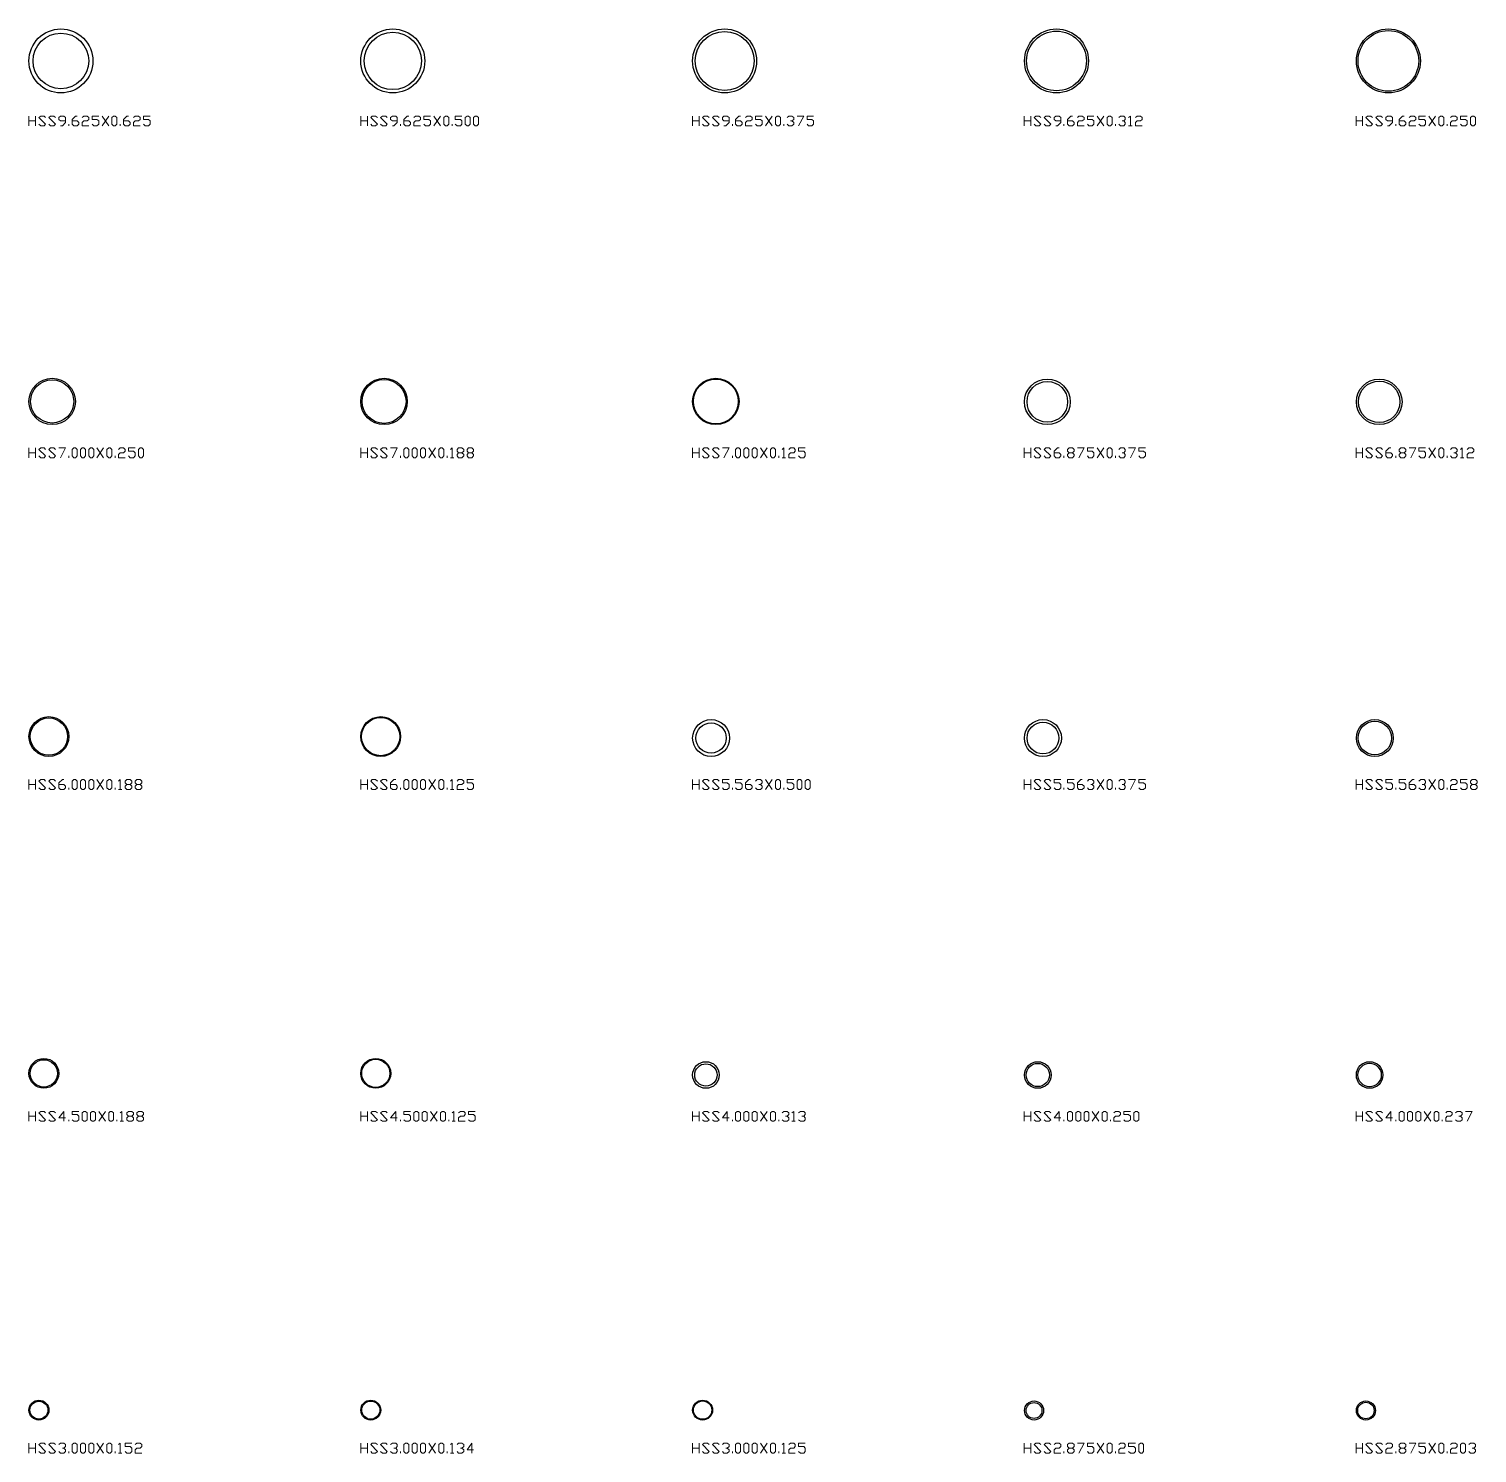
# Model space of a CAD drawing. Header units: inches. Extents: x 0 to 972, y -455 to 28.
# Drawn here: x 500 to 718.2, y -405 to -190.4 of the extents above; entities that cross this region are included whole.
import ezdxf

# ---------------------------------------------------------------- set-up
doc = ezdxf.new("R2010")
doc.units = ezdxf.units.IN
doc.header["$MEASUREMENT"] = 0
doc.layers.add('AISC_STEEL', color=7, linetype='Continuous')

msp = doc.modelspace()

# ---------------------------------------------------------------- linework, layer by layer
at = {"color": 3, "lineweight": 0}
for p, q in [((500, -204.98), (500, -203.49)), ((500, -204.22), (501, -204.22)), ((501, -203.49), (501, -204.98)), ((506.02, -204.98), (506.02, -204.72)), ((511.01, -204.98), (512.01, -203.49)), ((511.01, -203.49), (512.01, -204.98)), ((513.74, -204.98), (513.74, -204.72)), ((550, -204.98), (550, -203.49)), ((550, -204.22), (551, -204.22)), ((551, -203.49), (551, -204.98)), ((555.99, -204.98), (555.99, -204.72)), ((560.98, -204.98), (562.01, -203.49)), ((560.98, -203.49), (562.01, -204.98)), ((563.74, -204.98), (563.74, -204.72)), ((600, -204.98), (600, -203.49)), ((600, -204.22), (600.99, -204.22)), ((600.99, -203.49), (600.99, -204.98)), ((605.98, -204.98), (605.98, -204.72)), ((610.97, -204.98), (611.97, -203.49)), ((610.97, -203.49), (611.97, -204.98)), ((613.73, -204.98), (613.73, -204.72)), ((649.96, -204.98), (649.96, -203.49)), ((649.96, -204.22), (650.96, -204.22)), ((650.96, -203.49), (650.96, -204.98)), ((655.95, -204.98), (655.95, -204.72)), ((660.97, -204.98), (661.97, -203.49)), ((660.97, -203.49), (661.97, -204.98)), ((663.7, -204.98), (663.7, -204.72)), ((665.69, -204.98), (666.22, -204.98)), ((699.95, -204.98), (699.95, -203.49)), ((699.95, -204.22), (700.95, -204.22)), ((700.95, -203.49), (700.95, -204.98)), ((705.94, -204.98), (705.94, -204.72)), ((710.93, -204.98), (711.93, -203.49)), ((710.93, -203.49), (711.93, -204.98)), ((713.69, -204.98), (713.69, -204.72)), ((500, -254.98), (500, -253.48)), ((500, -254.22), (501, -254.22)), ((501, -253.48), (501, -254.98)), ((506.02, -254.98), (506.02, -254.71)), ((510.25, -254.98), (511.25, -253.48)), ((510.25, -253.48), (511.25, -254.98)), ((513.01, -254.98), (513.01, -254.71)), ((550, -254.98), (550, -253.48)), ((550, -254.22), (551, -254.22)), ((551, -253.48), (551, -254.98)), ((555.99, -254.98), (555.99, -254.71)), ((560.25, -254.98), (561.24, -253.48)), ((560.25, -253.48), (561.24, -254.98)), ((563.01, -254.98), (563.01, -254.71)), ((563.51, -254.98), (564, -254.98)), ((564.74, -254.22), (565.24, -254.22)), ((566.23, -254.22), (566.73, -254.22)), ((600, -254.98), (600, -253.48)), ((600, -254.22), (600.99, -254.22)), ((600.99, -253.48), (600.99, -254.98)), ((605.98, -254.98), (605.98, -254.71)), ((610.24, -254.98), (611.24, -253.48)), ((610.24, -253.48), (611.24, -254.98)), ((612.97, -254.98), (612.97, -254.71)), ((613.47, -254.98), (613.97, -254.98)), ((649.96, -254.98), (649.96, -253.48)), ((649.96, -254.22), (650.96, -254.22)), ((650.96, -253.48), (650.96, -254.98)), ((655.95, -254.98), (655.95, -254.71)), ((656.71, -254.22), (657.21, -254.22)), ((660.97, -254.98), (661.97, -253.48)), ((660.97, -253.48), (661.97, -254.98)), ((663.7, -254.98), (663.7, -254.71)), ((699.95, -254.98), (699.95, -253.48)), ((699.95, -254.22), (700.95, -254.22)), ((700.95, -253.48), (700.95, -254.98)), ((705.94, -254.98), (705.94, -254.71)), ((706.71, -254.22), (707.21, -254.22)), ((710.93, -254.98), (711.93, -253.48)), ((710.93, -253.48), (711.93, -254.98)), ((713.69, -254.98), (713.69, -254.71)), ((715.69, -254.98), (716.19, -254.98)), ((500, -304.98), (500, -303.48)), ((500, -304.21), (501, -304.21)), ((501, -303.48), (501, -304.98)), ((506.02, -304.98), (506.02, -304.74)), ((510.25, -304.98), (511.25, -303.48)), ((510.25, -303.48), (511.25, -304.98)), ((513.01, -304.98), (513.01, -304.74)), ((513.51, -304.98), (514.01, -304.98)), ((514.77, -304.21), (515.27, -304.21)), ((516.27, -304.21), (516.77, -304.21)), ((550, -304.98), (550, -303.48)), ((550, -304.21), (551, -304.21)), ((551, -303.48), (551, -304.98)), ((555.99, -304.98), (555.99, -304.74)), ((560.25, -304.98), (561.24, -303.48)), ((560.25, -303.48), (561.24, -304.98)), ((563.01, -304.98), (563.01, -304.74)), ((563.51, -304.98), (564, -304.98)), ((600, -304.98), (600, -303.48)), ((600, -304.21), (600.99, -304.21)), ((600.99, -303.48), (600.99, -304.98)), ((605.98, -304.98), (605.98, -304.74)), ((610.97, -304.98), (611.97, -303.48)), ((610.97, -303.48), (611.97, -304.98)), ((613.73, -304.98), (613.73, -304.74)), ((649.96, -304.98), (649.96, -303.48)), ((649.96, -304.21), (650.96, -304.21)), ((650.96, -303.48), (650.96, -304.98)), ((655.95, -304.98), (655.95, -304.74)), ((660.97, -304.98), (661.97, -303.48)), ((660.97, -303.48), (661.97, -304.98)), ((663.7, -304.98), (663.7, -304.74)), ((699.95, -304.98), (699.95, -303.48)), ((699.95, -304.21), (700.95, -304.21)), ((700.95, -303.48), (700.95, -304.98)), ((705.94, -304.98), (705.94, -304.74)), ((710.93, -304.98), (711.93, -303.48)), ((710.93, -303.48), (711.93, -304.98)), ((713.69, -304.98), (713.69, -304.74)), ((717.45, -304.21), (717.95, -304.21)), ((500, -354.97), (500, -353.48)), ((500, -354.21), (501, -354.21)), ((501, -353.48), (501, -354.97)), ((506.02, -354.97), (506.02, -354.74)), ((510.52, -354.97), (511.51, -353.48)), ((510.52, -353.48), (511.51, -354.97)), ((513.24, -354.97), (513.24, -354.74)), ((513.74, -354.97), (514.24, -354.97)), ((515.01, -354.21), (515.51, -354.21)), ((516.5, -354.21), (517, -354.21)), ((550, -354.97), (550, -353.48)), ((550, -354.21), (551, -354.21)), ((551, -353.48), (551, -354.97)), ((555.99, -354.97), (555.99, -354.74)), ((560.48, -354.97), (561.48, -353.48)), ((560.48, -353.48), (561.48, -354.97)), ((563.24, -354.97), (563.24, -354.74)), ((563.74, -354.97), (564.24, -354.97)), ((600, -354.97), (600, -353.48)), ((600, -354.21), (600.99, -354.21)), ((600.99, -353.48), (600.99, -354.97)), ((605.98, -354.97), (605.98, -354.74)), ((610.24, -354.97), (611.24, -353.48)), ((610.24, -353.48), (611.24, -354.97)), ((612.97, -354.97), (612.97, -354.74)), ((614.96, -354.97), (615.46, -354.97)), ((649.96, -354.97), (649.96, -353.48)), ((649.96, -354.21), (650.96, -354.21)), ((650.96, -353.48), (650.96, -354.97)), ((655.95, -354.97), (655.95, -354.74)), ((660.2, -354.97), (661.2, -353.48)), ((660.2, -353.48), (661.2, -354.97)), ((662.97, -354.97), (662.97, -354.74)), ((699.95, -354.97), (699.95, -353.48)), ((699.95, -354.21), (700.95, -354.21)), ((700.95, -353.48), (700.95, -354.97)), ((705.94, -354.97), (705.94, -354.74)), ((710.2, -354.97), (711.2, -353.48)), ((710.2, -353.48), (711.2, -354.97)), ((712.93, -354.97), (712.93, -354.74)), ((500, -404.97), (500, -403.47)), ((501, -403.47), (501, -404.97)), ((510.25, -404.97), (511.25, -403.47)), ((510.25, -403.47), (511.25, -404.97)), ((550, -404.97), (550, -403.47)), ((551, -403.47), (551, -404.97)), ((560.25, -404.97), (561.24, -403.47)), ((560.25, -403.47), (561.24, -404.97)), ((600, -404.97), (600, -403.47)), ((600.99, -403.47), (600.99, -404.97)), ((610.24, -404.97), (611.24, -403.47)), ((610.24, -403.47), (611.24, -404.97)), ((649.96, -404.97), (649.96, -403.47)), ((650.96, -403.47), (650.96, -404.97)), ((660.97, -404.97), (661.97, -403.47)), ((660.97, -403.47), (661.97, -404.97)), ((699.95, -404.97), (699.95, -403.47)), ((700.95, -403.47), (700.95, -404.97)), ((710.93, -404.97), (711.93, -403.47)), ((710.93, -403.47), (711.93, -404.97)), ((500, -404.24), (501, -404.24)), ((506.02, -404.97), (506.02, -404.74)), ((513.01, -404.97), (513.01, -404.74)), ((513.51, -404.97), (514.01, -404.97)), ((550, -404.24), (551, -404.24)), ((555.99, -404.97), (555.99, -404.74)), ((563.01, -404.97), (563.01, -404.74)), ((563.51, -404.97), (564, -404.97)), ((600, -404.24), (600.99, -404.24)), ((605.98, -404.97), (605.98, -404.74)), ((612.97, -404.97), (612.97, -404.74)), ((613.47, -404.97), (613.97, -404.97)), ((649.96, -404.24), (650.96, -404.24)), ((655.95, -404.97), (655.95, -404.74)), ((656.71, -404.24), (657.21, -404.24)), ((663.7, -404.97), (663.7, -404.74)), ((699.95, -404.24), (700.95, -404.24)), ((705.94, -404.97), (705.94, -404.74)), ((706.71, -404.24), (707.21, -404.24)), ((713.69, -404.97), (713.69, -404.74))]:
    msp.add_line(p, q, dxfattribs=at)
for points in [[(501.5, -204.72), (501.77, -204.98), (502.27, -204.98), (502.5, -204.72), (501.5, -203.72), (501.77, -203.49), (502.27, -203.49), (502.5, -203.72)], [(503, -204.72), (503.26, -204.98), (503.76, -204.98), (504, -204.72), (503, -203.72), (503.26, -203.49), (503.76, -203.49), (504, -203.72)], [(504.76, -204.98), (505.03, -204.98), (505.53, -204.49), (505.53, -203.72), (505.26, -203.49), (504.76, -203.49), (504.49, -203.72), (504.49, -203.99), (504.76, -204.22), (505.53, -204.22)], [(506.52, -204.22), (507.26, -204.22), (507.52, -204.49), (507.52, -204.72), (507.26, -204.98), (506.76, -204.98), (506.52, -204.72), (506.52, -203.99), (507.02, -203.49), (507.26, -203.49)], [(508.02, -203.72), (508.25, -203.49), (508.75, -203.49), (509.02, -203.72), (509.02, -203.99), (508.75, -204.22), (508.25, -204.22), (508.02, -204.49), (508.02, -204.98), (509.02, -204.98)], [(509.52, -204.72), (509.75, -204.98), (510.25, -204.98), (510.52, -204.72), (510.52, -204.22), (510.25, -203.99), (509.52, -203.99), (509.52, -203.49), (510.52, -203.49)], [(514.24, -204.22), (515.01, -204.22), (515.27, -204.49), (515.27, -204.72), (515.01, -204.98), (514.51, -204.98), (514.24, -204.72), (514.24, -203.99), (514.77, -203.49), (515.01, -203.49)], [(515.77, -203.72), (516, -203.49), (516.5, -203.49), (516.77, -203.72), (516.77, -203.99), (516.5, -204.22), (516, -204.22), (515.77, -204.49), (515.77, -204.98), (516.77, -204.98)], [(517.27, -204.72), (517.5, -204.98), (518, -204.98), (518.27, -204.72), (518.27, -204.22), (518, -203.99), (517.27, -203.99), (517.27, -203.49), (518.27, -203.49)], [(551.5, -204.72), (551.73, -204.98), (552.23, -204.98), (552.49, -204.72), (551.5, -203.72), (551.73, -203.49), (552.23, -203.49), (552.49, -203.72)], [(552.99, -204.72), (553.26, -204.98), (553.76, -204.98), (553.99, -204.72), (552.99, -203.72), (553.26, -203.49), (553.76, -203.49), (553.99, -203.72)], [(554.76, -204.98), (554.99, -204.98), (555.49, -204.49), (555.49, -203.72), (555.26, -203.49), (554.76, -203.49), (554.49, -203.72), (554.49, -203.99), (554.76, -204.22), (555.49, -204.22)], [(556.49, -204.22), (557.25, -204.22), (557.48, -204.49), (557.48, -204.72), (557.25, -204.98), (556.75, -204.98), (556.49, -204.72), (556.49, -203.99), (556.99, -203.49), (557.25, -203.49)], [(557.98, -203.72), (558.25, -203.49), (558.75, -203.49), (558.98, -203.72), (558.98, -203.99), (558.75, -204.22), (558.25, -204.22), (557.98, -204.49), (557.98, -204.98), (558.98, -204.98)], [(559.48, -204.72), (559.75, -204.98), (560.25, -204.98), (560.48, -204.72), (560.48, -204.22), (560.25, -203.99), (559.48, -203.99), (559.48, -203.49), (560.48, -203.49)], [(564.24, -204.72), (564.5, -204.98), (565, -204.98), (565.24, -204.72), (565.24, -204.22), (565, -203.99), (564.24, -203.99), (564.24, -203.49), (565.24, -203.49)], [(601.49, -204.72), (601.73, -204.98), (602.22, -204.98), (602.49, -204.72), (601.49, -203.72), (601.73, -203.49), (602.22, -203.49), (602.49, -203.72)], [(602.99, -204.72), (603.22, -204.98), (603.72, -204.98), (603.99, -204.72), (602.99, -203.72), (603.22, -203.49), (603.72, -203.49), (603.99, -203.72)], [(604.72, -204.98), (604.99, -204.98), (605.48, -204.49), (605.48, -203.72), (605.22, -203.49), (604.72, -203.49), (604.49, -203.72), (604.49, -203.99), (604.72, -204.22), (605.48, -204.22)], [(606.48, -204.22), (607.21, -204.22), (607.48, -204.49), (607.48, -204.72), (607.21, -204.98), (606.72, -204.98), (606.48, -204.72), (606.48, -203.99), (606.98, -203.49), (607.21, -203.49)], [(607.98, -203.72), (608.21, -203.49), (608.71, -203.49), (608.98, -203.72), (608.98, -203.99), (608.71, -204.22), (608.21, -204.22), (607.98, -204.49), (607.98, -204.98), (608.98, -204.98)], [(609.48, -204.72), (609.74, -204.98), (610.24, -204.98), (610.47, -204.72), (610.47, -204.22), (610.24, -203.99), (609.48, -203.99), (609.48, -203.49), (610.47, -203.49)], [(614.23, -203.72), (614.47, -203.49), (614.96, -203.49), (615.23, -203.72), (615.23, -203.99), (614.96, -204.22)], [(614.73, -204.22), (614.96, -204.22), (615.23, -204.49), (615.23, -204.72), (614.96, -204.98), (614.47, -204.98), (614.23, -204.72)], [(615.73, -203.49), (616.73, -203.49), (615.96, -204.98)], [(617.23, -204.72), (617.46, -204.98), (617.96, -204.98), (618.22, -204.72), (618.22, -204.22), (617.96, -203.99), (617.23, -203.99), (617.23, -203.49), (618.22, -203.49)], [(651.46, -204.72), (651.72, -204.98), (652.22, -204.98), (652.45, -204.72), (651.46, -203.72), (651.72, -203.49), (652.22, -203.49), (652.45, -203.72)], [(652.95, -204.72), (653.22, -204.98), (653.72, -204.98), (653.95, -204.72), (652.95, -203.72), (653.22, -203.49), (653.72, -203.49), (653.95, -203.72)], [(654.72, -204.98), (654.95, -204.98), (655.45, -204.49), (655.45, -203.72), (655.21, -203.49), (654.72, -203.49), (654.45, -203.72), (654.45, -203.99), (654.72, -204.22), (655.45, -204.22)], [(656.48, -204.22), (657.21, -204.22), (657.48, -204.49), (657.48, -204.72), (657.21, -204.98), (656.71, -204.98), (656.48, -204.72), (656.48, -203.99), (656.98, -203.49), (657.21, -203.49)], [(657.98, -203.72), (658.21, -203.49), (658.71, -203.49), (658.97, -203.72), (658.97, -203.99), (658.71, -204.22), (658.21, -204.22), (657.98, -204.49), (657.98, -204.98), (658.97, -204.98)], [(659.47, -204.72), (659.71, -204.98), (660.2, -204.98), (660.47, -204.72), (660.47, -204.22), (660.2, -203.99), (659.47, -203.99), (659.47, -203.49), (660.47, -203.49)], [(664.2, -203.72), (664.46, -203.49), (664.96, -203.49), (665.19, -203.72), (665.19, -203.99), (664.96, -204.22)], [(664.69, -204.22), (664.96, -204.22), (665.19, -204.49), (665.19, -204.72), (664.96, -204.98), (664.46, -204.98), (664.2, -204.72)], [(665.69, -203.72), (665.96, -203.49), (665.96, -204.98)], [(666.72, -203.72), (666.96, -203.49), (667.46, -203.49), (667.72, -203.72), (667.72, -203.99), (667.46, -204.22), (666.96, -204.22), (666.72, -204.49), (666.72, -204.98), (667.72, -204.98)], [(701.45, -204.72), (701.68, -204.98), (702.18, -204.98), (702.45, -204.72), (701.45, -203.72), (701.68, -203.49), (702.18, -203.49), (702.45, -203.72)], [(702.95, -204.72), (703.18, -204.98), (703.68, -204.98), (703.95, -204.72), (702.95, -203.72), (703.18, -203.49), (703.68, -203.49), (703.95, -203.72)], [(704.71, -204.98), (704.94, -204.98), (705.44, -204.49), (705.44, -203.72), (705.21, -203.49), (704.71, -203.49), (704.45, -203.72), (704.45, -203.99), (704.71, -204.22), (705.44, -204.22)], [(706.44, -204.22), (707.21, -204.22), (707.44, -204.49), (707.44, -204.72), (707.21, -204.98), (706.71, -204.98), (706.44, -204.72), (706.44, -203.99), (706.94, -203.49), (707.21, -203.49)], [(707.94, -203.72), (708.2, -203.49), (708.7, -203.49), (708.94, -203.72), (708.94, -203.99), (708.7, -204.22), (708.2, -204.22), (707.94, -204.49), (707.94, -204.98), (708.94, -204.98)], [(709.43, -204.72), (709.7, -204.98), (710.2, -204.98), (710.43, -204.72), (710.43, -204.22), (710.2, -203.99), (709.43, -203.99), (709.43, -203.49), (710.43, -203.49)], [(714.19, -203.72), (714.46, -203.49), (714.96, -203.49), (715.19, -203.72), (715.19, -203.99), (714.96, -204.22), (714.46, -204.22), (714.19, -204.49), (714.19, -204.98), (715.19, -204.98)], [(715.69, -204.72), (715.95, -204.98), (716.45, -204.98), (716.69, -204.72), (716.69, -204.22), (716.45, -203.99), (715.69, -203.99), (715.69, -203.49), (716.69, -203.49)], [(501.5, -254.71), (501.77, -254.98), (502.27, -254.98), (502.5, -254.71), (501.5, -253.72), (501.77, -253.48), (502.27, -253.48), (502.5, -253.72)], [(503, -254.71), (503.26, -254.98), (503.76, -254.98), (504, -254.71), (503, -253.72), (503.26, -253.48), (503.76, -253.48), (504, -253.72)], [(504.49, -253.48), (505.53, -253.48), (504.76, -254.98)], [(513.51, -253.72), (513.74, -253.48), (514.24, -253.48), (514.51, -253.72), (514.51, -253.98), (514.24, -254.22), (513.74, -254.22), (513.51, -254.48), (513.51, -254.98), (514.51, -254.98)], [(515.01, -254.71), (515.27, -254.98), (515.77, -254.98), (516, -254.71), (516, -254.22), (515.77, -253.98), (515.01, -253.98), (515.01, -253.48), (516, -253.48)], [(551.5, -254.71), (551.73, -254.98), (552.23, -254.98), (552.49, -254.71), (551.5, -253.72), (551.73, -253.48), (552.23, -253.48), (552.49, -253.72)], [(552.99, -254.71), (553.26, -254.98), (553.76, -254.98), (553.99, -254.71), (552.99, -253.72), (553.26, -253.48), (553.76, -253.48), (553.99, -253.72)], [(554.49, -253.48), (555.49, -253.48), (554.76, -254.98)], [(563.51, -253.72), (563.74, -253.48), (563.74, -254.98)], [(601.49, -254.71), (601.73, -254.98), (602.22, -254.98), (602.49, -254.71), (601.49, -253.72), (601.73, -253.48), (602.22, -253.48), (602.49, -253.72)], [(602.99, -254.71), (603.22, -254.98), (603.72, -254.98), (603.99, -254.71), (602.99, -253.72), (603.22, -253.48), (603.72, -253.48), (603.99, -253.72)], [(604.49, -253.48), (605.48, -253.48), (604.72, -254.98)], [(613.47, -253.72), (613.73, -253.48), (613.73, -254.98)], [(614.47, -253.72), (614.73, -253.48), (615.23, -253.48), (615.46, -253.72), (615.46, -253.98), (615.23, -254.22), (614.73, -254.22), (614.47, -254.48), (614.47, -254.98), (615.46, -254.98)], [(615.96, -254.71), (616.23, -254.98), (616.73, -254.98), (616.96, -254.71), (616.96, -254.22), (616.73, -253.98), (615.96, -253.98), (615.96, -253.48), (616.96, -253.48)], [(651.46, -254.71), (651.72, -254.98), (652.22, -254.98), (652.45, -254.71), (651.46, -253.72), (651.72, -253.48), (652.22, -253.48), (652.45, -253.72)], [(652.95, -254.71), (653.22, -254.98), (653.72, -254.98), (653.95, -254.71), (652.95, -253.72), (653.22, -253.48), (653.72, -253.48), (653.95, -253.72)], [(654.45, -254.22), (655.21, -254.22), (655.45, -254.48), (655.45, -254.71), (655.21, -254.98), (654.72, -254.98), (654.45, -254.71), (654.45, -253.98), (654.95, -253.48), (655.21, -253.48)], [(657.98, -253.48), (658.97, -253.48), (658.21, -254.98)], [(659.47, -254.71), (659.71, -254.98), (660.2, -254.98), (660.47, -254.71), (660.47, -254.22), (660.2, -253.98), (659.47, -253.98), (659.47, -253.48), (660.47, -253.48)], [(664.2, -253.72), (664.46, -253.48), (664.96, -253.48), (665.19, -253.72), (665.19, -253.98), (664.96, -254.22)], [(664.69, -254.22), (664.96, -254.22), (665.19, -254.48), (665.19, -254.71), (664.96, -254.98), (664.46, -254.98), (664.2, -254.71)], [(665.69, -253.48), (666.72, -253.48), (665.96, -254.98)], [(667.22, -254.71), (667.46, -254.98), (667.95, -254.98), (668.22, -254.71), (668.22, -254.22), (667.95, -253.98), (667.22, -253.98), (667.22, -253.48), (668.22, -253.48)], [(701.45, -254.71), (701.68, -254.98), (702.18, -254.98), (702.45, -254.71), (701.45, -253.72), (701.68, -253.48), (702.18, -253.48), (702.45, -253.72)], [(702.95, -254.71), (703.18, -254.98), (703.68, -254.98), (703.95, -254.71), (702.95, -253.72), (703.18, -253.48), (703.68, -253.48), (703.95, -253.72)], [(704.45, -254.22), (705.21, -254.22), (705.44, -254.48), (705.44, -254.71), (705.21, -254.98), (704.71, -254.98), (704.45, -254.71), (704.45, -253.98), (704.94, -253.48), (705.21, -253.48)], [(707.94, -253.48), (708.94, -253.48), (708.2, -254.98)], [(709.43, -254.71), (709.7, -254.98), (710.2, -254.98), (710.43, -254.71), (710.43, -254.22), (710.2, -253.98), (709.43, -253.98), (709.43, -253.48), (710.43, -253.48)], [(714.19, -253.72), (714.46, -253.48), (714.96, -253.48), (715.19, -253.72), (715.19, -253.98), (714.96, -254.22)], [(714.69, -254.22), (714.96, -254.22), (715.19, -254.48), (715.19, -254.71), (714.96, -254.98), (714.46, -254.98), (714.19, -254.71)], [(715.69, -253.72), (715.95, -253.48), (715.95, -254.98)], [(716.69, -253.72), (716.95, -253.48), (717.45, -253.48), (717.68, -253.72), (717.68, -253.98), (717.45, -254.22), (716.95, -254.22), (716.69, -254.48), (716.69, -254.98), (717.68, -254.98)], [(501.5, -304.74), (501.77, -304.98), (502.27, -304.98), (502.5, -304.74), (501.5, -303.71), (501.77, -303.48), (502.27, -303.48), (502.5, -303.71)], [(503, -304.74), (503.26, -304.98), (503.76, -304.98), (504, -304.74), (503, -303.71), (503.26, -303.48), (503.76, -303.48), (504, -303.71)], [(504.49, -304.21), (505.26, -304.21), (505.53, -304.48), (505.53, -304.74), (505.26, -304.98), (504.76, -304.98), (504.49, -304.74), (504.49, -303.98), (505.03, -303.48), (505.26, -303.48)], [(513.51, -303.71), (513.74, -303.48), (513.74, -304.98)], [(551.5, -304.74), (551.73, -304.98), (552.23, -304.98), (552.49, -304.74), (551.5, -303.71), (551.73, -303.48), (552.23, -303.48), (552.49, -303.71)], [(552.99, -304.74), (553.26, -304.98), (553.76, -304.98), (553.99, -304.74), (552.99, -303.71), (553.26, -303.48), (553.76, -303.48), (553.99, -303.71)], [(554.49, -304.21), (555.26, -304.21), (555.49, -304.48), (555.49, -304.74), (555.26, -304.98), (554.76, -304.98), (554.49, -304.74), (554.49, -303.98), (554.99, -303.48), (555.26, -303.48)], [(563.51, -303.71), (563.74, -303.48), (563.74, -304.98)], [(564.5, -303.71), (564.74, -303.48), (565.24, -303.48), (565.5, -303.71), (565.5, -303.98), (565.24, -304.21), (564.74, -304.21), (564.5, -304.48), (564.5, -304.98), (565.5, -304.98)], [(566, -304.74), (566.23, -304.98), (566.73, -304.98), (567, -304.74), (567, -304.21), (566.73, -303.98), (566, -303.98), (566, -303.48), (567, -303.48)], [(601.49, -304.74), (601.73, -304.98), (602.22, -304.98), (602.49, -304.74), (601.49, -303.71), (601.73, -303.48), (602.22, -303.48), (602.49, -303.71)], [(602.99, -304.74), (603.22, -304.98), (603.72, -304.98), (603.99, -304.74), (602.99, -303.71), (603.22, -303.48), (603.72, -303.48), (603.99, -303.71)], [(604.49, -304.74), (604.72, -304.98), (605.22, -304.98), (605.48, -304.74), (605.48, -304.21), (605.22, -303.98), (604.49, -303.98), (604.49, -303.48), (605.48, -303.48)], [(606.48, -304.74), (606.72, -304.98), (607.21, -304.98), (607.48, -304.74), (607.48, -304.21), (607.21, -303.98), (606.48, -303.98), (606.48, -303.48), (607.48, -303.48)], [(607.98, -304.21), (608.71, -304.21), (608.98, -304.48), (608.98, -304.74), (608.71, -304.98), (608.21, -304.98), (607.98, -304.74), (607.98, -303.98), (608.48, -303.48), (608.71, -303.48)], [(609.48, -303.71), (609.74, -303.48), (610.24, -303.48), (610.47, -303.71), (610.47, -303.98), (610.24, -304.21)], [(609.98, -304.21), (610.24, -304.21), (610.47, -304.48), (610.47, -304.74), (610.24, -304.98), (609.74, -304.98), (609.48, -304.74)], [(614.23, -304.74), (614.47, -304.98), (614.96, -304.98), (615.23, -304.74), (615.23, -304.21), (614.96, -303.98), (614.23, -303.98), (614.23, -303.48), (615.23, -303.48)], [(651.46, -304.74), (651.72, -304.98), (652.22, -304.98), (652.45, -304.74), (651.46, -303.71), (651.72, -303.48), (652.22, -303.48), (652.45, -303.71)], [(652.95, -304.74), (653.22, -304.98), (653.72, -304.98), (653.95, -304.74), (652.95, -303.71), (653.22, -303.48), (653.72, -303.48), (653.95, -303.71)], [(654.45, -304.74), (654.72, -304.98), (655.21, -304.98), (655.45, -304.74), (655.45, -304.21), (655.21, -303.98), (654.45, -303.98), (654.45, -303.48), (655.45, -303.48)], [(656.48, -304.74), (656.71, -304.98), (657.21, -304.98), (657.48, -304.74), (657.48, -304.21), (657.21, -303.98), (656.48, -303.98), (656.48, -303.48), (657.48, -303.48)], [(657.98, -304.21), (658.71, -304.21), (658.97, -304.48), (658.97, -304.74), (658.71, -304.98), (658.21, -304.98), (657.98, -304.74), (657.98, -303.98), (658.47, -303.48), (658.71, -303.48)], [(659.47, -303.71), (659.71, -303.48), (660.2, -303.48), (660.47, -303.71), (660.47, -303.98), (660.2, -304.21)], [(659.97, -304.21), (660.2, -304.21), (660.47, -304.48), (660.47, -304.74), (660.2, -304.98), (659.71, -304.98), (659.47, -304.74)], [(664.2, -303.71), (664.46, -303.48), (664.96, -303.48), (665.19, -303.71), (665.19, -303.98), (664.96, -304.21)], [(664.69, -304.21), (664.96, -304.21), (665.19, -304.48), (665.19, -304.74), (664.96, -304.98), (664.46, -304.98), (664.2, -304.74)], [(665.69, -303.48), (666.72, -303.48), (665.96, -304.98)], [(667.22, -304.74), (667.46, -304.98), (667.95, -304.98), (668.22, -304.74), (668.22, -304.21), (667.95, -303.98), (667.22, -303.98), (667.22, -303.48), (668.22, -303.48)], [(701.45, -304.74), (701.68, -304.98), (702.18, -304.98), (702.45, -304.74), (701.45, -303.71), (701.68, -303.48), (702.18, -303.48), (702.45, -303.71)], [(702.95, -304.74), (703.18, -304.98), (703.68, -304.98), (703.95, -304.74), (702.95, -303.71), (703.18, -303.48), (703.68, -303.48), (703.95, -303.71)], [(704.45, -304.74), (704.71, -304.98), (705.21, -304.98), (705.44, -304.74), (705.44, -304.21), (705.21, -303.98), (704.45, -303.98), (704.45, -303.48), (705.44, -303.48)], [(706.44, -304.74), (706.71, -304.98), (707.21, -304.98), (707.44, -304.74), (707.44, -304.21), (707.21, -303.98), (706.44, -303.98), (706.44, -303.48), (707.44, -303.48)], [(707.94, -304.21), (708.7, -304.21), (708.94, -304.48), (708.94, -304.74), (708.7, -304.98), (708.2, -304.98), (707.94, -304.74), (707.94, -303.98), (708.44, -303.48), (708.7, -303.48)], [(709.43, -303.71), (709.7, -303.48), (710.2, -303.48), (710.43, -303.71), (710.43, -303.98), (710.2, -304.21)], [(709.93, -304.21), (710.2, -304.21), (710.43, -304.48), (710.43, -304.74), (710.2, -304.98), (709.7, -304.98), (709.43, -304.74)], [(714.19, -303.71), (714.46, -303.48), (714.96, -303.48), (715.19, -303.71), (715.19, -303.98), (714.96, -304.21), (714.46, -304.21), (714.19, -304.48), (714.19, -304.98), (715.19, -304.98)], [(715.69, -304.74), (715.95, -304.98), (716.45, -304.98), (716.69, -304.74), (716.69, -304.21), (716.45, -303.98), (715.69, -303.98), (715.69, -303.48), (716.69, -303.48)], [(501.5, -354.74), (501.77, -354.97), (502.27, -354.97), (502.5, -354.74), (501.5, -353.71), (501.77, -353.48), (502.27, -353.48), (502.5, -353.71)], [(503, -354.74), (503.26, -354.97), (503.76, -354.97), (504, -354.74), (503, -353.71), (503.26, -353.48), (503.76, -353.48), (504, -353.71)], [(505.53, -354.47), (504.49, -354.47), (505.26, -353.48), (505.26, -354.97)], [(506.52, -354.74), (506.76, -354.97), (507.26, -354.97), (507.52, -354.74), (507.52, -354.21), (507.26, -353.97), (506.52, -353.97), (506.52, -353.48), (507.52, -353.48)], [(513.74, -353.71), (514.01, -353.48), (514.01, -354.97)], [(551.5, -354.74), (551.73, -354.97), (552.23, -354.97), (552.49, -354.74), (551.5, -353.71), (551.73, -353.48), (552.23, -353.48), (552.49, -353.71)], [(552.99, -354.74), (553.26, -354.97), (553.76, -354.97), (553.99, -354.74), (552.99, -353.71), (553.26, -353.48), (553.76, -353.48), (553.99, -353.71)], [(555.49, -354.47), (554.49, -354.47), (555.26, -353.48), (555.26, -354.97)], [(556.49, -354.74), (556.75, -354.97), (557.25, -354.97), (557.48, -354.74), (557.48, -354.21), (557.25, -353.97), (556.49, -353.97), (556.49, -353.48), (557.48, -353.48)], [(563.74, -353.71), (564, -353.48), (564, -354.97)], [(564.74, -353.71), (565, -353.48), (565.5, -353.48), (565.73, -353.71), (565.73, -353.97), (565.5, -354.21), (565, -354.21), (564.74, -354.47), (564.74, -354.97), (565.73, -354.97)], [(566.23, -354.74), (566.5, -354.97), (567, -354.97), (567.23, -354.74), (567.23, -354.21), (567, -353.97), (566.23, -353.97), (566.23, -353.48), (567.23, -353.48)], [(601.49, -354.74), (601.73, -354.97), (602.22, -354.97), (602.49, -354.74), (601.49, -353.71), (601.73, -353.48), (602.22, -353.48), (602.49, -353.71)], [(602.99, -354.74), (603.22, -354.97), (603.72, -354.97), (603.99, -354.74), (602.99, -353.71), (603.22, -353.48), (603.72, -353.48), (603.99, -353.71)], [(605.48, -354.47), (604.49, -354.47), (605.22, -353.48), (605.22, -354.97)], [(613.47, -353.71), (613.73, -353.48), (614.23, -353.48), (614.47, -353.71), (614.47, -353.97), (614.23, -354.21)], [(613.97, -354.21), (614.23, -354.21), (614.47, -354.47), (614.47, -354.74), (614.23, -354.97), (613.73, -354.97), (613.47, -354.74)], [(614.96, -353.71), (615.23, -353.48), (615.23, -354.97)], [(615.96, -353.71), (616.23, -353.48), (616.73, -353.48), (616.96, -353.71), (616.96, -353.97), (616.73, -354.21)], [(616.46, -354.21), (616.73, -354.21), (616.96, -354.47), (616.96, -354.74), (616.73, -354.97), (616.23, -354.97), (615.96, -354.74)], [(651.46, -354.74), (651.72, -354.97), (652.22, -354.97), (652.45, -354.74), (651.46, -353.71), (651.72, -353.48), (652.22, -353.48), (652.45, -353.71)], [(652.95, -354.74), (653.22, -354.97), (653.72, -354.97), (653.95, -354.74), (652.95, -353.71), (653.22, -353.48), (653.72, -353.48), (653.95, -353.71)], [(655.45, -354.47), (654.45, -354.47), (655.21, -353.48), (655.21, -354.97)], [(663.46, -353.71), (663.7, -353.48), (664.2, -353.48), (664.46, -353.71), (664.46, -353.97), (664.2, -354.21), (663.7, -354.21), (663.46, -354.47), (663.46, -354.97), (664.46, -354.97)], [(664.96, -354.74), (665.19, -354.97), (665.69, -354.97), (665.96, -354.74), (665.96, -354.21), (665.69, -353.97), (664.96, -353.97), (664.96, -353.48), (665.96, -353.48)], [(701.45, -354.74), (701.68, -354.97), (702.18, -354.97), (702.45, -354.74), (701.45, -353.71), (701.68, -353.48), (702.18, -353.48), (702.45, -353.71)], [(702.95, -354.74), (703.18, -354.97), (703.68, -354.97), (703.95, -354.74), (702.95, -353.71), (703.18, -353.48), (703.68, -353.48), (703.95, -353.71)], [(705.44, -354.47), (704.45, -354.47), (705.21, -353.48), (705.21, -354.97)], [(713.46, -353.71), (713.69, -353.48), (714.19, -353.48), (714.46, -353.71), (714.46, -353.97), (714.19, -354.21), (713.69, -354.21), (713.46, -354.47), (713.46, -354.97), (714.46, -354.97)], [(714.96, -353.71), (715.19, -353.48), (715.69, -353.48), (715.95, -353.71), (715.95, -353.97), (715.69, -354.21)], [(715.46, -354.21), (715.69, -354.21), (715.95, -354.47), (715.95, -354.74), (715.69, -354.97), (715.19, -354.97), (714.96, -354.74)], [(716.45, -353.48), (717.45, -353.48), (716.69, -354.97)], [(501.5, -404.74), (501.77, -404.97), (502.27, -404.97), (502.5, -404.74), (501.5, -403.7), (501.77, -403.47), (502.27, -403.47), (502.5, -403.7)], [(503, -404.74), (503.26, -404.97), (503.76, -404.97), (504, -404.74), (503, -403.7), (503.26, -403.47), (503.76, -403.47), (504, -403.7)], [(504.49, -403.7), (504.76, -403.47), (505.26, -403.47), (505.53, -403.7), (505.53, -403.97), (505.26, -404.24)], [(513.51, -403.7), (513.74, -403.47), (513.74, -404.97)], [(514.51, -404.74), (514.77, -404.97), (515.27, -404.97), (515.51, -404.74), (515.51, -404.24), (515.27, -403.97), (514.51, -403.97), (514.51, -403.47), (515.51, -403.47)], [(516, -403.7), (516.27, -403.47), (516.77, -403.47), (517, -403.7), (517, -403.97), (516.77, -404.24), (516.27, -404.24), (516, -404.47), (516, -404.97), (517, -404.97)], [(551.5, -404.74), (551.73, -404.97), (552.23, -404.97), (552.49, -404.74), (551.5, -403.7), (551.73, -403.47), (552.23, -403.47), (552.49, -403.7)], [(552.99, -404.74), (553.26, -404.97), (553.76, -404.97), (553.99, -404.74), (552.99, -403.7), (553.26, -403.47), (553.76, -403.47), (553.99, -403.7)], [(554.49, -403.7), (554.76, -403.47), (555.26, -403.47), (555.49, -403.7), (555.49, -403.97), (555.26, -404.24)], [(563.51, -403.7), (563.74, -403.47), (563.74, -404.97)], [(564.5, -403.7), (564.74, -403.47), (565.24, -403.47), (565.5, -403.7), (565.5, -403.97), (565.24, -404.24)], [(567, -404.47), (566, -404.47), (566.73, -403.47), (566.73, -404.97)], [(601.49, -404.74), (601.73, -404.97), (602.22, -404.97), (602.49, -404.74), (601.49, -403.7), (601.73, -403.47), (602.22, -403.47), (602.49, -403.7)], [(602.99, -404.74), (603.22, -404.97), (603.72, -404.97), (603.99, -404.74), (602.99, -403.7), (603.22, -403.47), (603.72, -403.47), (603.99, -403.7)], [(604.49, -403.7), (604.72, -403.47), (605.22, -403.47), (605.48, -403.7), (605.48, -403.97), (605.22, -404.24)], [(613.47, -403.7), (613.73, -403.47), (613.73, -404.97)], [(614.47, -403.7), (614.73, -403.47), (615.23, -403.47), (615.46, -403.7), (615.46, -403.97), (615.23, -404.24), (614.73, -404.24), (614.47, -404.47), (614.47, -404.97), (615.46, -404.97)], [(615.96, -404.74), (616.23, -404.97), (616.73, -404.97), (616.96, -404.74), (616.96, -404.24), (616.73, -403.97), (615.96, -403.97), (615.96, -403.47), (616.96, -403.47)], [(651.46, -404.74), (651.72, -404.97), (652.22, -404.97), (652.45, -404.74), (651.46, -403.7), (651.72, -403.47), (652.22, -403.47), (652.45, -403.7)], [(652.95, -404.74), (653.22, -404.97), (653.72, -404.97), (653.95, -404.74), (652.95, -403.7), (653.22, -403.47), (653.72, -403.47), (653.95, -403.7)], [(654.45, -403.7), (654.72, -403.47), (655.21, -403.47), (655.45, -403.7), (655.45, -403.97), (655.21, -404.24), (654.72, -404.24), (654.45, -404.47), (654.45, -404.97), (655.45, -404.97)], [(657.98, -403.47), (658.97, -403.47), (658.21, -404.97)], [(659.47, -404.74), (659.71, -404.97), (660.2, -404.97), (660.47, -404.74), (660.47, -404.24), (660.2, -403.97), (659.47, -403.97), (659.47, -403.47), (660.47, -403.47)], [(664.2, -403.7), (664.46, -403.47), (664.96, -403.47), (665.19, -403.7), (665.19, -403.97), (664.96, -404.24), (664.46, -404.24), (664.2, -404.47), (664.2, -404.97), (665.19, -404.97)], [(665.69, -404.74), (665.96, -404.97), (666.46, -404.97), (666.72, -404.74), (666.72, -404.24), (666.46, -403.97), (665.69, -403.97), (665.69, -403.47), (666.72, -403.47)], [(701.45, -404.74), (701.68, -404.97), (702.18, -404.97), (702.45, -404.74), (701.45, -403.7), (701.68, -403.47), (702.18, -403.47), (702.45, -403.7)], [(702.95, -404.74), (703.18, -404.97), (703.68, -404.97), (703.95, -404.74), (702.95, -403.7), (703.18, -403.47), (703.68, -403.47), (703.95, -403.7)], [(704.45, -403.7), (704.71, -403.47), (705.21, -403.47), (705.44, -403.7), (705.44, -403.97), (705.21, -404.24), (704.71, -404.24), (704.45, -404.47), (704.45, -404.97), (705.44, -404.97)], [(707.94, -403.47), (708.94, -403.47), (708.2, -404.97)], [(709.43, -404.74), (709.7, -404.97), (710.2, -404.97), (710.43, -404.74), (710.43, -404.24), (710.2, -403.97), (709.43, -403.97), (709.43, -403.47), (710.43, -403.47)], [(714.19, -403.7), (714.46, -403.47), (714.96, -403.47), (715.19, -403.7), (715.19, -403.97), (714.96, -404.24), (714.46, -404.24), (714.19, -404.47), (714.19, -404.97), (715.19, -404.97)], [(716.95, -403.7), (717.19, -403.47), (717.68, -403.47), (717.95, -403.7), (717.95, -403.97), (717.68, -404.24)], [(505.03, -404.24), (505.26, -404.24), (505.53, -404.47), (505.53, -404.74), (505.26, -404.97), (504.76, -404.97), (504.49, -404.74)], [(554.99, -404.24), (555.26, -404.24), (555.49, -404.47), (555.49, -404.74), (555.26, -404.97), (554.76, -404.97), (554.49, -404.74)], [(565, -404.24), (565.24, -404.24), (565.5, -404.47), (565.5, -404.74), (565.24, -404.97), (564.74, -404.97), (564.5, -404.74)], [(604.99, -404.24), (605.22, -404.24), (605.48, -404.47), (605.48, -404.74), (605.22, -404.97), (604.72, -404.97), (604.49, -404.74)], [(717.45, -404.24), (717.68, -404.24), (717.95, -404.47), (717.95, -404.74), (717.68, -404.97), (717.19, -404.97), (716.95, -404.74)]]:
    msp.add_lwpolyline(points, dxfattribs=at)
for points in [[(512.74, -204.98), (512.74, -204.98), (513.01, -204.98), (513.24, -204.72), (513.24, -203.72), (513.01, -203.49), (512.74, -203.49), (512.51, -203.72), (512.51, -204.72)], [(562.74, -204.98), (562.74, -204.98), (563.01, -204.98), (563.24, -204.72), (563.24, -203.72), (563.01, -203.49), (562.74, -203.49), (562.51, -203.72), (562.51, -204.72)], [(566, -204.98), (566, -204.98), (566.23, -204.98), (566.5, -204.72), (566.5, -203.72), (566.23, -203.49), (566, -203.49), (565.73, -203.72), (565.73, -204.72)], [(567.23, -204.98), (567.23, -204.98), (567.5, -204.98), (567.73, -204.72), (567.73, -203.72), (567.5, -203.49), (567.23, -203.49), (567, -203.72), (567, -204.72)], [(612.74, -204.98), (612.74, -204.98), (612.97, -204.98), (613.24, -204.72), (613.24, -203.72), (612.97, -203.49), (612.74, -203.49), (612.47, -203.72), (612.47, -204.72)], [(662.7, -204.98), (662.7, -204.98), (662.97, -204.98), (663.2, -204.72), (663.2, -203.72), (662.97, -203.49), (662.7, -203.49), (662.47, -203.72), (662.47, -204.72)], [(712.69, -204.98), (712.69, -204.98), (712.93, -204.98), (713.19, -204.72), (713.19, -203.72), (712.93, -203.49), (712.69, -203.49), (712.43, -203.72), (712.43, -204.72)], [(717.45, -204.98), (717.45, -204.98), (717.68, -204.98), (717.95, -204.72), (717.95, -203.72), (717.68, -203.49), (717.45, -203.49), (717.19, -203.72), (717.19, -204.72)], [(506.76, -254.98), (506.76, -254.98), (507.02, -254.98), (507.26, -254.71), (507.26, -253.72), (507.02, -253.48), (506.76, -253.48), (506.52, -253.72), (506.52, -254.71)], [(508.02, -254.98), (508.02, -254.98), (508.25, -254.98), (508.52, -254.71), (508.52, -253.72), (508.25, -253.48), (508.02, -253.48), (507.75, -253.72), (507.75, -254.71)], [(509.25, -254.98), (509.25, -254.98), (509.52, -254.98), (509.75, -254.71), (509.75, -253.72), (509.52, -253.48), (509.25, -253.48), (509.02, -253.72), (509.02, -254.71)], [(512.01, -254.98), (512.01, -254.98), (512.25, -254.98), (512.51, -254.71), (512.51, -253.72), (512.25, -253.48), (512.01, -253.48), (511.75, -253.72), (511.75, -254.71)], [(516.77, -254.98), (516.77, -254.98), (517, -254.98), (517.27, -254.71), (517.27, -253.72), (517, -253.48), (516.77, -253.48), (516.5, -253.72), (516.5, -254.71)], [(556.75, -254.98), (556.75, -254.98), (556.99, -254.98), (557.25, -254.71), (557.25, -253.72), (556.99, -253.48), (556.75, -253.48), (556.49, -253.72), (556.49, -254.71)], [(557.98, -254.98), (557.98, -254.98), (558.25, -254.98), (558.48, -254.71), (558.48, -253.72), (558.25, -253.48), (557.98, -253.48), (557.75, -253.72), (557.75, -254.71)], [(559.25, -254.98), (559.25, -254.98), (559.48, -254.98), (559.75, -254.71), (559.75, -253.72), (559.48, -253.48), (559.25, -253.48), (558.98, -253.72), (558.98, -254.71)], [(562.01, -254.98), (562.01, -254.98), (562.24, -254.98), (562.51, -254.71), (562.51, -253.72), (562.24, -253.48), (562.01, -253.48), (561.74, -253.72), (561.74, -254.71)], [(565.24, -254.22), (565.5, -254.48), (565.5, -254.71), (565.24, -254.98), (564.74, -254.98), (564.5, -254.71), (564.5, -254.48), (564.74, -254.22), (564.5, -253.98), (564.5, -253.72), (564.74, -253.48), (565.24, -253.48), (565.5, -253.72), (565.5, -253.98)], [(566.73, -254.22), (567, -254.48), (567, -254.71), (566.73, -254.98), (566.23, -254.98), (566, -254.71), (566, -254.48), (566.23, -254.22), (566, -253.98), (566, -253.72), (566.23, -253.48), (566.73, -253.48), (567, -253.72), (567, -253.98)], [(606.72, -254.98), (606.72, -254.98), (606.98, -254.98), (607.21, -254.71), (607.21, -253.72), (606.98, -253.48), (606.72, -253.48), (606.48, -253.72), (606.48, -254.71)], [(607.98, -254.98), (607.98, -254.98), (608.21, -254.98), (608.48, -254.71), (608.48, -253.72), (608.21, -253.48), (607.98, -253.48), (607.71, -253.72), (607.71, -254.71)], [(609.24, -254.98), (609.24, -254.98), (609.48, -254.98), (609.74, -254.71), (609.74, -253.72), (609.48, -253.48), (609.24, -253.48), (608.98, -253.72), (608.98, -254.71)], [(611.97, -254.98), (611.97, -254.98), (612.24, -254.98), (612.47, -254.71), (612.47, -253.72), (612.24, -253.48), (611.97, -253.48), (611.74, -253.72), (611.74, -254.71)], [(657.21, -254.22), (657.48, -254.48), (657.48, -254.71), (657.21, -254.98), (656.71, -254.98), (656.48, -254.71), (656.48, -254.48), (656.71, -254.22), (656.48, -253.98), (656.48, -253.72), (656.71, -253.48), (657.21, -253.48), (657.48, -253.72), (657.48, -253.98)], [(662.7, -254.98), (662.7, -254.98), (662.97, -254.98), (663.2, -254.71), (663.2, -253.72), (662.97, -253.48), (662.7, -253.48), (662.47, -253.72), (662.47, -254.71)], [(707.21, -254.22), (707.44, -254.48), (707.44, -254.71), (707.21, -254.98), (706.71, -254.98), (706.44, -254.71), (706.44, -254.48), (706.71, -254.22), (706.44, -253.98), (706.44, -253.72), (706.71, -253.48), (707.21, -253.48), (707.44, -253.72), (707.44, -253.98)], [(712.69, -254.98), (712.69, -254.98), (712.93, -254.98), (713.19, -254.71), (713.19, -253.72), (712.93, -253.48), (712.69, -253.48), (712.43, -253.72), (712.43, -254.71)], [(506.76, -304.98), (506.76, -304.98), (507.02, -304.98), (507.26, -304.74), (507.26, -303.71), (507.02, -303.48), (506.76, -303.48), (506.52, -303.71), (506.52, -304.74)], [(508.02, -304.98), (508.02, -304.98), (508.25, -304.98), (508.52, -304.74), (508.52, -303.71), (508.25, -303.48), (508.02, -303.48), (507.75, -303.71), (507.75, -304.74)], [(509.25, -304.98), (509.25, -304.98), (509.52, -304.98), (509.75, -304.74), (509.75, -303.71), (509.52, -303.48), (509.25, -303.48), (509.02, -303.71), (509.02, -304.74)], [(512.01, -304.98), (512.01, -304.98), (512.25, -304.98), (512.51, -304.74), (512.51, -303.71), (512.25, -303.48), (512.01, -303.48), (511.75, -303.71), (511.75, -304.74)], [(515.27, -304.21), (515.51, -304.48), (515.51, -304.74), (515.27, -304.98), (514.77, -304.98), (514.51, -304.74), (514.51, -304.48), (514.77, -304.21), (514.51, -303.98), (514.51, -303.71), (514.77, -303.48), (515.27, -303.48), (515.51, -303.71), (515.51, -303.98)], [(516.77, -304.21), (517, -304.48), (517, -304.74), (516.77, -304.98), (516.27, -304.98), (516, -304.74), (516, -304.48), (516.27, -304.21), (516, -303.98), (516, -303.71), (516.27, -303.48), (516.77, -303.48), (517, -303.71), (517, -303.98)], [(556.75, -304.98), (556.75, -304.98), (556.99, -304.98), (557.25, -304.74), (557.25, -303.71), (556.99, -303.48), (556.75, -303.48), (556.49, -303.71), (556.49, -304.74)], [(557.98, -304.98), (557.98, -304.98), (558.25, -304.98), (558.48, -304.74), (558.48, -303.71), (558.25, -303.48), (557.98, -303.48), (557.75, -303.71), (557.75, -304.74)], [(559.25, -304.98), (559.25, -304.98), (559.48, -304.98), (559.75, -304.74), (559.75, -303.71), (559.48, -303.48), (559.25, -303.48), (558.98, -303.71), (558.98, -304.74)], [(562.01, -304.98), (562.01, -304.98), (562.24, -304.98), (562.51, -304.74), (562.51, -303.71), (562.24, -303.48), (562.01, -303.48), (561.74, -303.71), (561.74, -304.74)], [(612.74, -304.98), (612.74, -304.98), (612.97, -304.98), (613.24, -304.74), (613.24, -303.71), (612.97, -303.48), (612.74, -303.48), (612.47, -303.71), (612.47, -304.74)], [(615.96, -304.98), (615.96, -304.98), (616.23, -304.98), (616.46, -304.74), (616.46, -303.71), (616.23, -303.48), (615.96, -303.48), (615.73, -303.71), (615.73, -304.74)], [(617.23, -304.98), (617.23, -304.98), (617.46, -304.98), (617.73, -304.74), (617.73, -303.71), (617.46, -303.48), (617.23, -303.48), (616.96, -303.71), (616.96, -304.74)], [(662.7, -304.98), (662.7, -304.98), (662.97, -304.98), (663.2, -304.74), (663.2, -303.71), (662.97, -303.48), (662.7, -303.48), (662.47, -303.71), (662.47, -304.74)], [(712.69, -304.98), (712.69, -304.98), (712.93, -304.98), (713.19, -304.74), (713.19, -303.71), (712.93, -303.48), (712.69, -303.48), (712.43, -303.71), (712.43, -304.74)], [(717.95, -304.21), (718.18, -304.48), (718.18, -304.74), (717.95, -304.98), (717.45, -304.98), (717.19, -304.74), (717.19, -304.48), (717.45, -304.21), (717.19, -303.98), (717.19, -303.71), (717.45, -303.48), (717.95, -303.48), (718.18, -303.71), (718.18, -303.98)], [(508.25, -354.97), (508.25, -354.97), (508.52, -354.97), (508.75, -354.74), (508.75, -353.71), (508.52, -353.48), (508.25, -353.48), (508.02, -353.71), (508.02, -354.74)], [(509.52, -354.97), (509.52, -354.97), (509.75, -354.97), (510.02, -354.74), (510.02, -353.71), (509.75, -353.48), (509.52, -353.48), (509.25, -353.71), (509.25, -354.74)], [(512.25, -354.97), (512.25, -354.97), (512.51, -354.97), (512.74, -354.74), (512.74, -353.71), (512.51, -353.48), (512.25, -353.48), (512.01, -353.71), (512.01, -354.74)], [(515.51, -354.21), (515.77, -354.47), (515.77, -354.74), (515.51, -354.97), (515.01, -354.97), (514.77, -354.74), (514.77, -354.47), (515.01, -354.21), (514.77, -353.97), (514.77, -353.71), (515.01, -353.48), (515.51, -353.48), (515.77, -353.71), (515.77, -353.97)], [(517, -354.21), (517.27, -354.47), (517.27, -354.74), (517, -354.97), (516.5, -354.97), (516.27, -354.74), (516.27, -354.47), (516.5, -354.21), (516.27, -353.97), (516.27, -353.71), (516.5, -353.48), (517, -353.48), (517.27, -353.71), (517.27, -353.97)], [(558.25, -354.97), (558.25, -354.97), (558.48, -354.97), (558.75, -354.74), (558.75, -353.71), (558.48, -353.48), (558.25, -353.48), (557.98, -353.71), (557.98, -354.74)], [(559.48, -354.97), (559.48, -354.97), (559.75, -354.97), (559.98, -354.74), (559.98, -353.71), (559.75, -353.48), (559.48, -353.48), (559.25, -353.71), (559.25, -354.74)], [(562.24, -354.97), (562.24, -354.97), (562.51, -354.97), (562.74, -354.74), (562.74, -353.71), (562.51, -353.48), (562.24, -353.48), (562.01, -353.71), (562.01, -354.74)], [(606.72, -354.97), (606.72, -354.97), (606.98, -354.97), (607.21, -354.74), (607.21, -353.71), (606.98, -353.48), (606.72, -353.48), (606.48, -353.71), (606.48, -354.74)], [(607.98, -354.97), (607.98, -354.97), (608.21, -354.97), (608.48, -354.74), (608.48, -353.71), (608.21, -353.48), (607.98, -353.48), (607.71, -353.71), (607.71, -354.74)], [(609.24, -354.97), (609.24, -354.97), (609.48, -354.97), (609.74, -354.74), (609.74, -353.71), (609.48, -353.48), (609.24, -353.48), (608.98, -353.71), (608.98, -354.74)], [(611.97, -354.97), (611.97, -354.97), (612.24, -354.97), (612.47, -354.74), (612.47, -353.71), (612.24, -353.48), (611.97, -353.48), (611.74, -353.71), (611.74, -354.74)], [(656.71, -354.97), (656.71, -354.97), (656.98, -354.97), (657.21, -354.74), (657.21, -353.71), (656.98, -353.48), (656.71, -353.48), (656.48, -353.71), (656.48, -354.74)], [(657.98, -354.97), (657.98, -354.97), (658.21, -354.97), (658.47, -354.74), (658.47, -353.71), (658.21, -353.48), (657.98, -353.48), (657.71, -353.71), (657.71, -354.74)], [(659.21, -354.97), (659.21, -354.97), (659.47, -354.97), (659.71, -354.74), (659.71, -353.71), (659.47, -353.48), (659.21, -353.48), (658.97, -353.71), (658.97, -354.74)], [(661.97, -354.97), (661.97, -354.97), (662.2, -354.97), (662.47, -354.74), (662.47, -353.71), (662.2, -353.48), (661.97, -353.48), (661.7, -353.71), (661.7, -354.74)], [(666.72, -354.97), (666.72, -354.97), (666.96, -354.97), (667.22, -354.74), (667.22, -353.71), (666.96, -353.48), (666.72, -353.48), (666.46, -353.71), (666.46, -354.74)], [(706.71, -354.97), (706.71, -354.97), (706.94, -354.97), (707.21, -354.74), (707.21, -353.71), (706.94, -353.48), (706.71, -353.48), (706.44, -353.71), (706.44, -354.74)], [(707.94, -354.97), (707.94, -354.97), (708.2, -354.97), (708.44, -354.74), (708.44, -353.71), (708.2, -353.48), (707.94, -353.48), (707.71, -353.71), (707.71, -354.74)], [(709.2, -354.97), (709.2, -354.97), (709.43, -354.97), (709.7, -354.74), (709.7, -353.71), (709.43, -353.48), (709.2, -353.48), (708.94, -353.71), (708.94, -354.74)], [(711.93, -354.97), (711.93, -354.97), (712.2, -354.97), (712.43, -354.74), (712.43, -353.71), (712.2, -353.48), (711.93, -353.48), (711.7, -353.71), (711.7, -354.74)], [(506.76, -404.97), (506.76, -404.97), (507.02, -404.97), (507.26, -404.74), (507.26, -403.7), (507.02, -403.47), (506.76, -403.47), (506.52, -403.7), (506.52, -404.74)], [(508.02, -404.97), (508.02, -404.97), (508.25, -404.97), (508.52, -404.74), (508.52, -403.7), (508.25, -403.47), (508.02, -403.47), (507.75, -403.7), (507.75, -404.74)], [(509.25, -404.97), (509.25, -404.97), (509.52, -404.97), (509.75, -404.74), (509.75, -403.7), (509.52, -403.47), (509.25, -403.47), (509.02, -403.7), (509.02, -404.74)], [(512.01, -404.97), (512.01, -404.97), (512.25, -404.97), (512.51, -404.74), (512.51, -403.7), (512.25, -403.47), (512.01, -403.47), (511.75, -403.7), (511.75, -404.74)], [(556.75, -404.97), (556.75, -404.97), (556.99, -404.97), (557.25, -404.74), (557.25, -403.7), (556.99, -403.47), (556.75, -403.47), (556.49, -403.7), (556.49, -404.74)], [(557.98, -404.97), (557.98, -404.97), (558.25, -404.97), (558.48, -404.74), (558.48, -403.7), (558.25, -403.47), (557.98, -403.47), (557.75, -403.7), (557.75, -404.74)], [(559.25, -404.97), (559.25, -404.97), (559.48, -404.97), (559.75, -404.74), (559.75, -403.7), (559.48, -403.47), (559.25, -403.47), (558.98, -403.7), (558.98, -404.74)], [(562.01, -404.97), (562.01, -404.97), (562.24, -404.97), (562.51, -404.74), (562.51, -403.7), (562.24, -403.47), (562.01, -403.47), (561.74, -403.7), (561.74, -404.74)], [(606.72, -404.97), (606.72, -404.97), (606.98, -404.97), (607.21, -404.74), (607.21, -403.7), (606.98, -403.47), (606.72, -403.47), (606.48, -403.7), (606.48, -404.74)], [(607.98, -404.97), (607.98, -404.97), (608.21, -404.97), (608.48, -404.74), (608.48, -403.7), (608.21, -403.47), (607.98, -403.47), (607.71, -403.7), (607.71, -404.74)], [(609.24, -404.97), (609.24, -404.97), (609.48, -404.97), (609.74, -404.74), (609.74, -403.7), (609.48, -403.47), (609.24, -403.47), (608.98, -403.7), (608.98, -404.74)], [(611.97, -404.97), (611.97, -404.97), (612.24, -404.97), (612.47, -404.74), (612.47, -403.7), (612.24, -403.47), (611.97, -403.47), (611.74, -403.7), (611.74, -404.74)], [(657.21, -404.24), (657.48, -404.47), (657.48, -404.74), (657.21, -404.97), (656.71, -404.97), (656.48, -404.74), (656.48, -404.47), (656.71, -404.24), (656.48, -403.97), (656.48, -403.7), (656.71, -403.47), (657.21, -403.47), (657.48, -403.7), (657.48, -403.97)], [(662.7, -404.97), (662.7, -404.97), (662.97, -404.97), (663.2, -404.74), (663.2, -403.7), (662.97, -403.47), (662.7, -403.47), (662.47, -403.7), (662.47, -404.74)], [(667.46, -404.97), (667.46, -404.97), (667.72, -404.97), (667.95, -404.74), (667.95, -403.7), (667.72, -403.47), (667.46, -403.47), (667.22, -403.7), (667.22, -404.74)], [(707.21, -404.24), (707.44, -404.47), (707.44, -404.74), (707.21, -404.97), (706.71, -404.97), (706.44, -404.74), (706.44, -404.47), (706.71, -404.24), (706.44, -403.97), (706.44, -403.7), (706.71, -403.47), (707.21, -403.47), (707.44, -403.7), (707.44, -403.97)], [(712.69, -404.97), (712.69, -404.97), (712.93, -404.97), (713.19, -404.74), (713.19, -403.7), (712.93, -403.47), (712.69, -403.47), (712.43, -403.7), (712.43, -404.74)], [(715.95, -404.97), (715.95, -404.97), (716.19, -404.97), (716.45, -404.74), (716.45, -403.7), (716.19, -403.47), (715.95, -403.47), (715.69, -403.7), (715.69, -404.74)]]:
    msp.add_lwpolyline(points, close=True, dxfattribs=at)
at = {"layer": 'AISC_STEEL'}
for centre, radius in [((504.81, -195.19), 4.82), ((504.81, -195.19), 4.19), ((554.82, -195.19), 4.82), ((554.82, -195.19), 4.32), ((604.82, -195.19), 4.82), ((604.82, -195.19), 4.44), ((654.82, -195.19), 4.82), ((654.82, -195.19), 4.5), ((704.82, -195.19), 4.82), ((704.82, -195.19), 4.57), ((503.5, -246.5), 3.5), ((503.5, -246.5), 3.25), ((553.5, -246.5), 3.5), ((553.5, -246.5), 3.31), ((603.5, -246.5), 3.5), ((603.5, -246.5), 3.38), ((653.44, -246.56), 3.44), ((653.44, -246.56), 3.06), ((703.44, -246.56), 3.44), ((703.44, -246.56), 3.13), ((503, -297), 3), ((503, -297), 2.81), ((553, -297), 3), ((553, -297), 2.88), ((602.78, -297.22), 2.78), ((652.78, -297.22), 2.78), ((702.78, -297.22), 2.78), ((602.78, -297.22), 2.28), ((652.78, -297.22), 2.4), ((702.78, -297.22), 2.52), ((502.25, -347.75), 2.25), ((502.25, -347.75), 2.06), ((552.25, -347.75), 2.25), ((552.25, -347.75), 2.12), ((602, -348), 2), ((602, -348), 1.69), ((652, -348), 2), ((652, -348), 1.75), ((702, -348), 2), ((702, -348), 1.76), ((501.5, -398.5), 1.5), ((551.5, -398.5), 1.5), ((601.5, -398.5), 1.5), ((501.5, -398.5), 1.35), ((551.5, -398.5), 1.37), ((601.5, -398.5), 1.38), ((651.44, -398.56), 1.44), ((651.44, -398.56), 1.19), ((701.44, -398.56), 1.44), ((701.44, -398.56), 1.24)]:
    msp.add_circle(centre, radius, dxfattribs=at)

doc.saveas('drawing.dxf')
